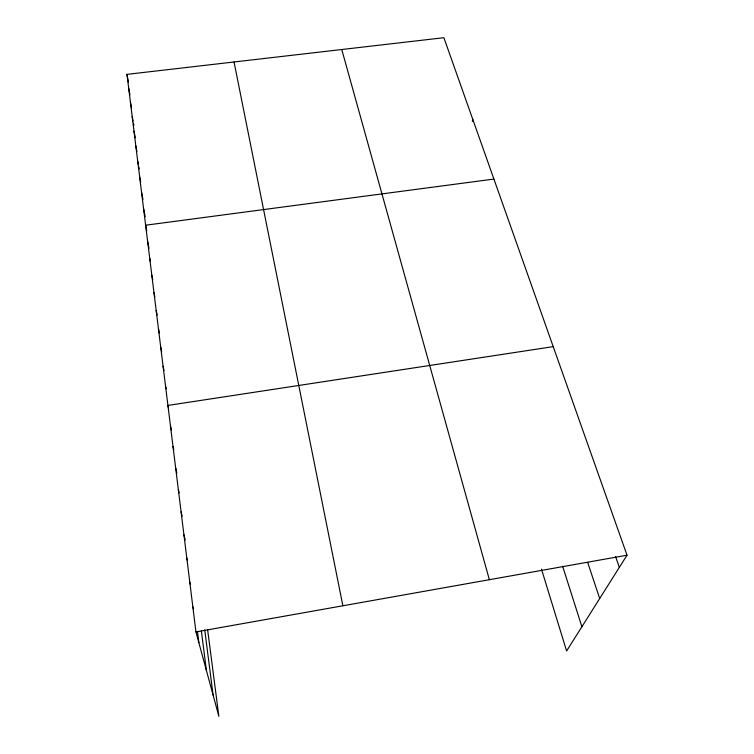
<?xml version="1.0" encoding="UTF-8"?>
<svg xmlns="http://www.w3.org/2000/svg" width="754" height="754" viewBox="0 0 754 754"><rect width="100%" height="100%" fill="white"/><g stroke="black" fill="none" stroke-linecap="round" stroke-linejoin="round"><path stroke-width="1.13" d="M472.343 121.432L472.73 119.217M207.623 629.713L218.849 716.3L195.946 631.937L126.974 74.373L443.88 37.7L627.026 555.198L566.603 650.994L541.485 569.147M195.946 631.937L627.026 555.198M553.21 346.633L167.935 405.435L168.434 407.707M493.908 179.066L145.635 225.21L146.766 230.865M615.575 556.565L619.336 567.385M587.696 562.446L599.684 598.544M562.616 566.216L581.89 626.753M341.76 49.519L489.365 579.703M192.826 606.706L193.42 608.968M189.782 582.097L190.338 584.246M186.813 558.111L187.369 560.335M183.919 534.699L185.211 539.977M181.092 511.853L182.138 516.207M178.34 489.553L179.122 492.918M175.644 467.782L176.87 473.088M173.015 446.519L173.75 449.78M170.442 425.737L171.431 430.185M165.475 385.586L166.172 388.81M163.071 366.18L164.014 370.553M160.725 347.208L161.667 351.647M158.434 328.64L159.377 333.155M156.182 310.469L157.134 315.049M153.986 292.693L154.872 297.019M151.827 275.285L152.723 279.668M149.726 258.245L150.395 261.572M234.042 61.988L342.882 605.782M147.661 241.563L149.009 248.273M141.601 192.553L142.949 199.461M143.599 208.717L145.173 216.7M139.641 176.728L140.696 182.166M135.843 146.022L136.908 151.545M137.718 161.224L138.359 164.513M138.783 166.7L139.207 168.896M133.995 131.13L135.277 137.793M130.423 102.195L131.488 107.822M132.195 116.521L133.043 120.989M133.467 123.222L133.892 125.466M126.974 74.373L128.472 82.318M128.68 88.152L129.961 94.929M204.739 629.91L213.099 695.103M201.375 630.872L206.37 670.315M197.491 631.522L198.886 642.766"/></g></svg>
